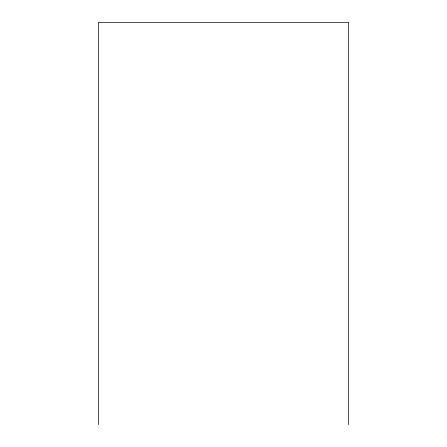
<?xml version="1.0" encoding="UTF-8"?>
<svg xmlns="http://www.w3.org/2000/svg" width="447" height="447" viewBox="0 0 447 447"><rect width="100%" height="100%" fill="white"/><g stroke="black" fill="none" stroke-linecap="round" stroke-linejoin="round"><path stroke-width="0.67" d="M348.554 424.65L348.554 22.35L98.446 22.35L98.446 424.65"/></g></svg>
